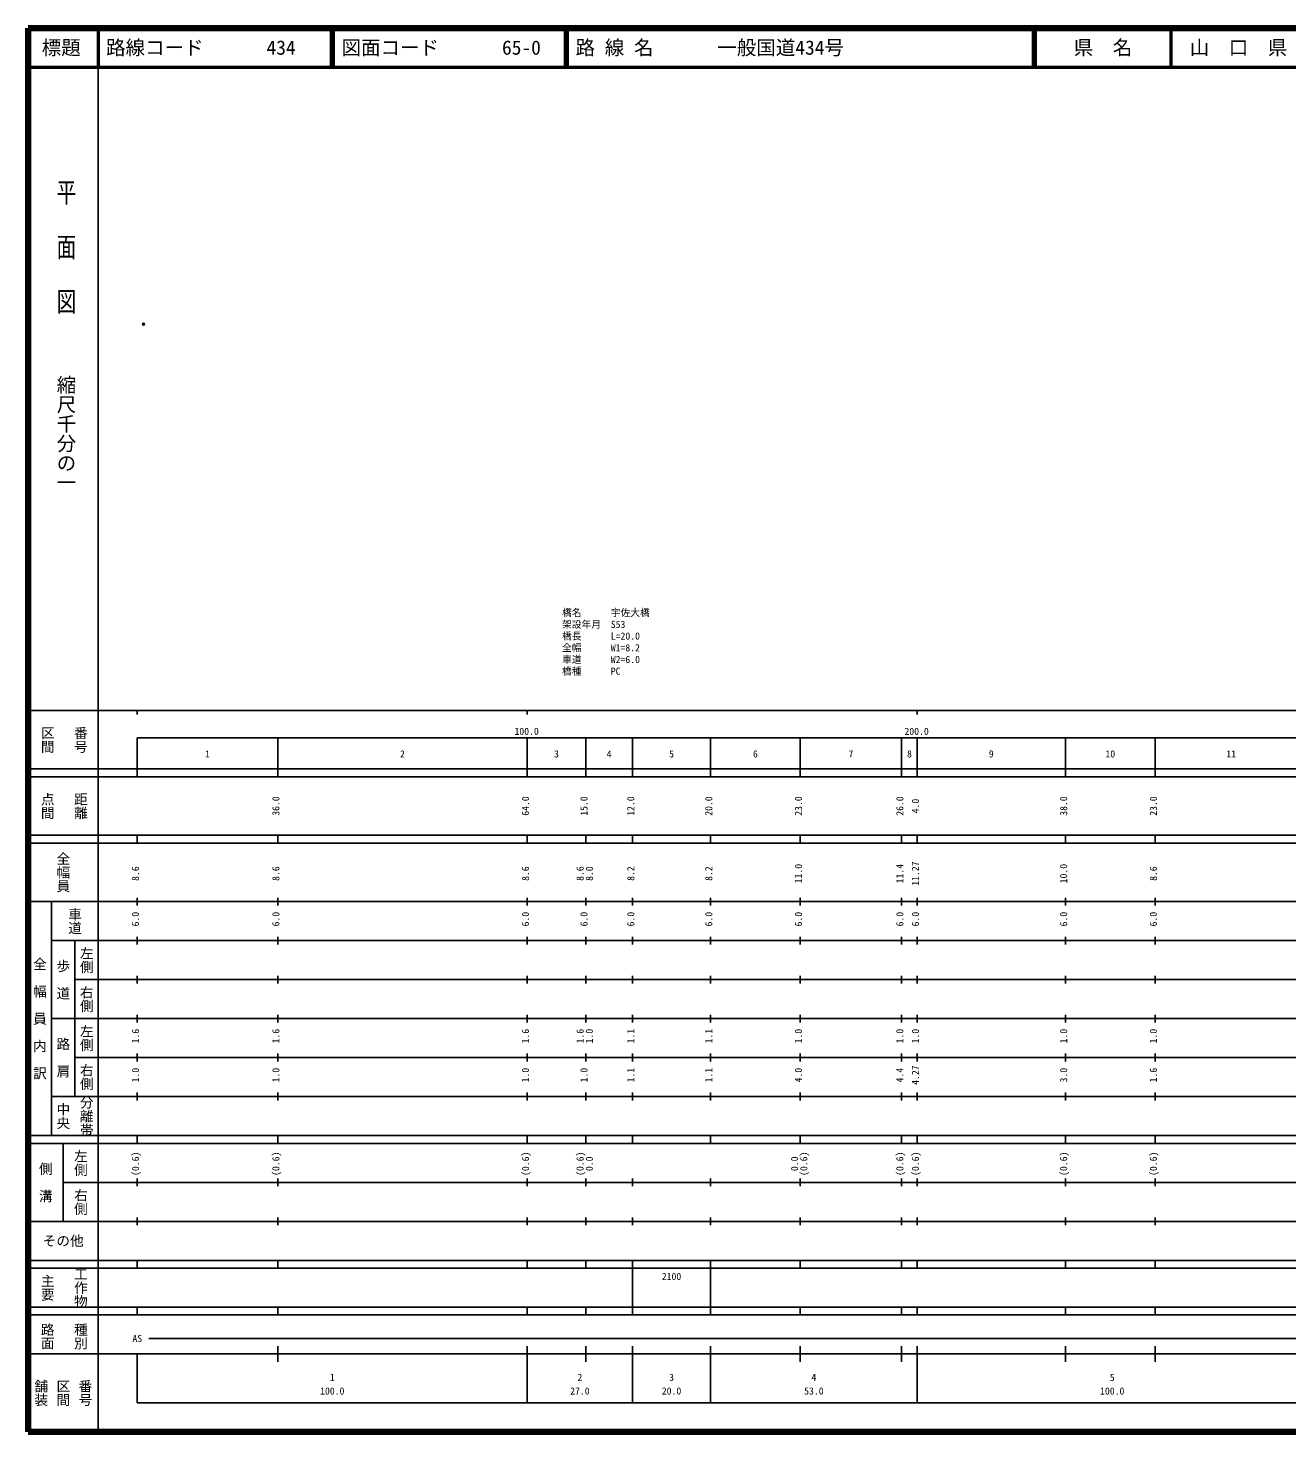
# Model space of a CAD drawing. Units: millimetres on the paper. Extents: x 40 to 680, y 20 to 380.
# Drawn here: x 40 to 362.8, y 20 to 380 of the extents above; entities that cross this region are included whole.
import ezdxf
from ezdxf.enums import TextEntityAlignment as Align

# ---------------------------------------------------------------- set-up
doc = ezdxf.new("R2010")
doc.units = ezdxf.units.MM
doc.header["$PDMODE"] = 32
doc.header["$PDSIZE"] = 0.5
for name, color, linetype in [('M-OTRS', 6, 'Continuous'), ('M-STR-HTXT', 7, 'Continuous'), ('M-TTL-TXT', 7, 'Continuous')]:
    doc.layers.add(name, color=color, linetype=linetype)
for name, color, linetype, lineweight in [('M-TTL', 2, 'Continuous', 140), ('M-TTL-BAND', 7, 'Continuous', 25), ('M-TTL-LINE', 7, 'Continuous', 50)]:
    doc.layers.add(name, color=color, linetype=linetype, lineweight=lineweight)
doc.styles.add('@ＭＳ ゴシック', font='')
doc.styles.add('ＭＳ ゴシック', font='')
doc.styles.get('@ＭＳ ゴシック').set_extended_font_data('@MS Gothic')
doc.styles.get('ＭＳ ゴシック').set_extended_font_data('MS Gothic')

msp = doc.modelspace()

# ---------------------------------------------------------------- linework, layer by layer
at = {"layer": 'M-OTRS'}
msp.add_point((69.606, 304.058), dxfattribs=at)
at = {"layer": 'M-TTL'}
for p, q in [((40, 380), (40, 20)), ((680, 380), (40, 380)), ((40, 20), (680, 20))]:
    msp.add_line(p, q, dxfattribs=at)
at = {"layer": 'M-TTL-BAND'}
for p, q in [((58, 370), (58, 20)), ((40, 205), (579, 205)), ((68, 205), (68, 204)), ((168, 205), (168, 204)), ((268, 205), (268, 204)), ((68, 198), (579, 198)), ((68, 198), (68, 188)), ((104, 188), (104, 198)), ((168, 188), (168, 198)), ((183, 188), (183, 198)), ((195, 188), (195, 198)), ((215, 188), (215, 198)), ((238, 188), (238, 198)), ((264, 188), (264, 198)), ((268, 188), (268, 198)), ((306, 188), (306, 198)), ((329, 188), (329, 198)), ((40, 190), (579, 190)), ((40, 188), (579, 188)), ((40, 173), (579, 173)), ((68, 171), (68, 173)), ((104, 171), (104, 173)), ((168, 171), (168, 173)), ((183, 171), (183, 173)), ((195, 171), (195, 173)), ((215, 171), (215, 173)), ((238, 171), (238, 173)), ((264, 171), (264, 173)), ((268, 171), (268, 173)), ((306, 171), (306, 173)), ((329, 171), (329, 173)), ((40, 171), (579, 171)), ((40, 156), (579, 156)), ((46, 96), (46, 156)), ((68, 155), (68, 157)), ((104, 155), (104, 157)), ((168, 155), (168, 157)), ((183, 155), (183, 157)), ((195, 155), (195, 157)), ((215, 155), (215, 157)), ((238, 155), (238, 157)), ((264, 155), (264, 157)), ((268, 155), (268, 157)), ((306, 155), (306, 157)), ((329, 155), (329, 157)), ((46, 146), (579, 146)), ((52, 146), (52, 106)), ((68, 145), (68, 147)), ((104, 145), (104, 147)), ((168, 145), (168, 147)), ((183, 145), (183, 147)), ((195, 145), (195, 147)), ((215, 145), (215, 147)), ((238, 145), (238, 147)), ((264, 145), (264, 147)), ((268, 145), (268, 147)), ((306, 145), (306, 147)), ((329, 145), (329, 147)), ((68, 135), (68, 137)), ((104, 135), (104, 137)), ((168, 135), (168, 137)), ((183, 135), (183, 137)), ((195, 135), (195, 137)), ((215, 135), (215, 137)), ((238, 135), (238, 137)), ((264, 135), (264, 137)), ((268, 135), (268, 137)), ((306, 135), (306, 137)), ((329, 135), (329, 137)), ((52, 136), (579, 136)), ((46, 126), (579, 126)), ((68, 125), (68, 127)), ((104, 125), (104, 127)), ((168, 125), (168, 127)), ((183, 125), (183, 127)), ((195, 125), (195, 127)), ((215, 125), (215, 127)), ((238, 125), (238, 127)), ((264, 125), (264, 127)), ((268, 125), (268, 127)), ((306, 125), (306, 127)), ((329, 125), (329, 127)), ((52, 116), (579, 116)), ((68, 115), (68, 117)), ((104, 115), (104, 117)), ((168, 115), (168, 117)), ((183, 115), (183, 117)), ((195, 115), (195, 117)), ((215, 115), (215, 117)), ((238, 115), (238, 117)), ((264, 115), (264, 117)), ((268, 115), (268, 117)), ((306, 115), (306, 117)), ((329, 115), (329, 117)), ((46, 106), (579, 106)), ((68, 105), (68, 107)), ((104, 105), (104, 107)), ((168, 105), (168, 107)), ((183, 105), (183, 107)), ((195, 105), (195, 107)), ((215, 105), (215, 107)), ((238, 105), (238, 107)), ((264, 105), (264, 107)), ((268, 105), (268, 107)), ((306, 105), (306, 107)), ((329, 105), (329, 107)), ((40, 96), (579, 96)), ((40, 94), (579, 94)), ((49, 94), (49, 74)), ((68, 94), (68, 96)), ((104, 94), (104, 96)), ((168, 94), (168, 96)), ((183, 94), (183, 96)), ((195, 94), (195, 96)), ((215, 94), (215, 96)), ((238, 94), (238, 96)), ((264, 94), (264, 96)), ((268, 94), (268, 96)), ((306, 94), (306, 96)), ((329, 94), (329, 96)), ((49, 84), (579, 84)), ((68, 83), (68, 85)), ((104, 83), (104, 85)), ((168, 83), (168, 85)), ((183, 83), (183, 85)), ((195, 83), (195, 85)), ((215, 83), (215, 85)), ((238, 83), (238, 85)), ((264, 83), (264, 85)), ((268, 83), (268, 85)), ((306, 83), (306, 85)), ((329, 83), (329, 85)), ((40, 74), (579, 74)), ((68, 73), (68, 75)), ((104, 73), (104, 75)), ((168, 73), (168, 75)), ((183, 73), (183, 75)), ((195, 73), (195, 75)), ((215, 73), (215, 75)), ((238, 73), (238, 75)), ((264, 73), (264, 75)), ((268, 73), (268, 75)), ((306, 73), (306, 75)), ((329, 73), (329, 75)), ((40, 64), (579, 64)), ((40, 62), (579, 62)), ((68, 62), (68, 64)), ((104, 62), (104, 64)), ((168, 62), (168, 64)), ((183, 62), (183, 64)), ((195, 62), (195, 64)), ((195, 52), (195, 62)), ((215, 62), (215, 64)), ((215, 52), (215, 62)), ((238, 62), (238, 64)), ((264, 62), (264, 64)), ((268, 62), (268, 64)), ((306, 62), (306, 64)), ((329, 62), (329, 64)), ((40, 52), (579, 52)), ((68, 50), (68, 52)), ((104, 50), (104, 52)), ((168, 50), (168, 52)), ((183, 50), (183, 52)), ((195, 50), (195, 52)), ((215, 50), (215, 52)), ((238, 50), (238, 52)), ((264, 50), (264, 52)), ((268, 50), (268, 52)), ((306, 50), (306, 52)), ((329, 50), (329, 52)), ((40, 50), (579, 50)), ((71, 44), (565, 44)), ((40, 40), (579, 40)), ((68, 40), (68, 27.5)), ((104, 38), (104, 42)), ((168, 27.5), (168, 42)), ((183, 38), (183, 42)), ((195, 27.5), (195, 42)), ((215, 27.5), (215, 42)), ((238, 38), (238, 42)), ((264, 38), (264, 42)), ((268, 27.5), (268, 42)), ((306, 38), (306, 42)), ((329, 38), (329, 42)), ((68, 27.5), (579, 27.5))]:
    msp.add_line(p, q, dxfattribs=at)
at = {"layer": 'M-TTL-LINE'}
for p, q in [((58, 380), (58, 370)), ((117.75, 380), (117.75, 370)), ((118.25, 380), (118.25, 370)), ((177.75, 380), (177.75, 370)), ((178.25, 380), (178.25, 370)), ((297.75, 380), (297.75, 370)), ((298.25, 380), (298.25, 370)), ((333, 380), (333, 370)), ((40, 370), (680, 370))]:
    msp.add_line(p, q, dxfattribs=at)

# ---------------------------------------------------------------- texts
at = {"layer": 'M-STR-HTXT', "style": 'ＭＳ ゴシック'}
for s, p in [('橋名\u3000\u3000\u3000宇佐大橋', (176.919, 228.626)), ('架設年月\u3000S53', (176.919, 225.626)), ('橋長\u3000\u3000\u3000L=20.0', (176.919, 222.626)), ('全幅\u3000\u3000\u3000W1=8.2', (176.919, 219.626)), ('橋種\u3000\u3000\u3000PC', (176.919, 213.626)), ('車道\u3000\u3000\u3000W2=6.0', (176.919, 216.626))]:
    msp.add_text(s, height=1.833, dxfattribs=at).set_placement(p, align=Align.BOTTOM_LEFT)
at = {"layer": 'M-TTL-BAND', "style": '@ＭＳ ゴシック', "width": 1.4}
msp.add_text('平  面  図', height=3.666, rotation=270, dxfattribs=at).set_placement((49.777, 306.475), align=Align.MIDDLE_RIGHT)
at = {"layer": 'M-TTL-BAND', "style": '@ＭＳ ゴシック'}
msp.add_text('縮尺千分の一', height=3.666, rotation=270, dxfattribs=at).set_placement((49.777, 261.03), align=Align.MIDDLE_RIGHT)
for s, p in [('区間', (45, 197.5)), ('番号', (53.5, 197.5)), ('点間', (45, 180.5)), ('距離', (53.5, 180.5)), ('全幅員', (49, 163.5)), ('車道', (52, 151)), ('左側', (55, 141)), ('全\u3000幅\u3000員\u3000内\u3000訳', (43, 126)), ('歩\u3000道', (49, 136)), ('右側', (55, 131)), ('左側', (55, 121)), ('路\u3000肩', (49, 116)), ('右側', (55, 111)), ('分離帯', (55, 101)), ('中央', (49, 101)), ('左側', (53.5, 89)), ('側\u3000溝', (44.5, 84)), ('右側', (53.5, 79)), ('工作物', (53.5, 57)), ('主要', (45, 57)), ('路面', (45, 44.5)), ('種別', (53.5, 44.5)), ('舗装', (43.333, 30)), ('区間', (49, 30)), ('番号', (54.667, 30))]:
    msp.add_text(s, height=2.566, rotation=270, dxfattribs=at).set_placement(p, align=Align.MIDDLE_CENTER)
at = {"layer": 'M-TTL-BAND', "style": 'ＭＳ ゴシック'}
for s, p in [('100.0', (167.844, 198.195)), ('200.0', (267.844, 198.195)), ('1', (86, 192.405)), ('2', (136, 192.405)), ('3', (175.5, 192.405)), ('4', (189, 192.405)), ('5', (205, 192.405)), ('6', (226.5, 192.405)), ('7', (251, 192.405)), ('8', (266, 192.405)), ('9', (287, 192.405)), ('10', (317.5, 192.405)), ('11', (348.5, 192.405)), ('AS', (68, 42.5)), ('1', (118, 32.523)), ('2', (181.5, 32.523)), ('3', (205, 32.523)), ('4', (241.5, 32.523)), ('5', (318, 32.523)), ('100.0', (118, 29.033)), ('27.0', (181.5, 29.033)), ('20.0', (205, 29.033)), ('53.0', (241.5, 29.033)), ('100.0', (318, 29.033))]:
    msp.add_text(s, height=1.833, dxfattribs=at).set_placement(p, align=Align.BOTTOM_CENTER)
for s, p in [('36.0', (105, 180.5)), ('64.0', (169, 180.5)), ('15.0', (184, 180.5)), ('12.0', (196, 180.5)), ('20.0', (216, 180.5)), ('23.0', (239, 180.5)), ('26.0', (265, 180.5)), ('4.0', (269, 180.5)), ('38.0', (307, 180.5)), ('23.0', (330, 180.5)), ('11.27', (269, 163.174)), ('8.6', (69, 163.174)), ('8.6', (105, 163.174)), ('8.6', (169, 163.174)), ('8.6', (183, 163.174)), ('8.0', (185.37, 163.174)), ('8.2', (196, 163.174)), ('8.2', (216, 163.174)), ('11.0', (239, 163.174)), ('11.4', (265, 163.174)), ('10.0', (307, 163.174)), ('8.6', (330, 163.174)), ('6.0', (69, 151.5)), ('6.0', (105, 151.5)), ('6.0', (169, 151.5)), ('6.0', (184, 151.5)), ('6.0', (196, 151.5)), ('6.0', (216, 151.5)), ('6.0', (239, 151.5)), ('6.0', (265, 151.5)), ('6.0', (269, 151.5)), ('6.0', (307, 151.5)), ('6.0', (330, 151.5)), ('1.6', (69, 121.5)), ('1.6', (105, 121.5)), ('1.6', (169, 121.5)), ('1.6', (183, 121.5)), ('1.0', (185.37, 121.5)), ('1.1', (196, 121.5)), ('1.1', (216, 121.5)), ('1.0', (239, 121.5)), ('1.0', (265, 121.5)), ('1.0', (269, 121.5)), ('1.0', (307, 121.5)), ('1.0', (330, 121.5)), ('1.0', (69, 111.5)), ('1.0', (105, 111.5)), ('1.0', (169, 111.5)), ('1.0', (184, 111.5)), ('1.1', (196, 111.5)), ('1.1', (216, 111.5)), ('4.0', (239, 111.5)), ('4.4', (265, 111.5)), ('4.27', (269, 111.5)), ('3.0', (307, 111.5)), ('1.6', (330, 111.5)), ('(0.6)', (69, 88.764)), ('(0.6)', (105, 88.764)), ('(0.6)', (169, 88.764)), ('(0.6)', (183, 88.764)), ('0.0', (185.37, 88.764)), ('0.0', (238, 88.764)), ('(0.6)', (240.37, 88.764)), ('(0.6)', (265, 88.764)), ('(0.6)', (269, 88.764)), ('(0.6)', (307, 88.764)), ('(0.6)', (330, 88.764))]:
    msp.add_text(s, height=1.833, rotation=90, dxfattribs=at).set_placement(p, align=Align.BOTTOM_CENTER)
msp.add_text('その他', height=2.566, dxfattribs=at).set_placement((49, 69), align=Align.MIDDLE_CENTER)
msp.add_text('2100', height=1.833, dxfattribs=at).set_placement((202.5, 58.405), align=Align.BOTTOM_LEFT)
at = {"layer": 'M-TTL-TXT', "style": 'ＭＳ ゴシック'}
for s, p in [('標題', (48.5, 375)), ('県\u3000名', (315.625, 375)), ('山\u3000口\u3000県', (350.375, 375))]:
    msp.add_text(s, height=3.666, dxfattribs=at).set_placement(p, align=Align.MIDDLE_CENTER)
for s, p in [('路線コード', (60, 375)), ('434', (101.142, 375)), ('図面コード', (120.38, 375)), ('65-0', (161.521, 375)), ('路 線 名', (180.38, 375)), ('一般国道434号', (216.734, 375))]:
    msp.add_text(s, height=3.666, dxfattribs=at).set_placement(p, align=Align.MIDDLE_LEFT)

doc.saveas('drawing.dxf')
